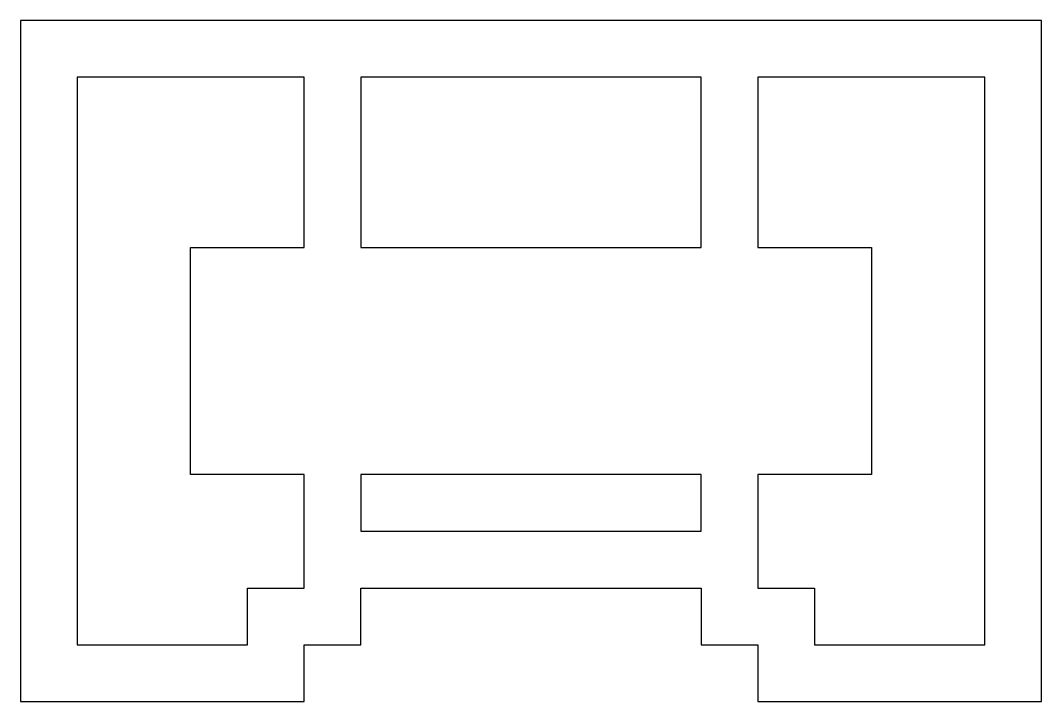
# Model space of a CAD drawing. Header units: inches. Extents: x 319 to 1219, y 318 to 918.
import ezdxf

# ---------------------------------------------------------------- set-up
doc = ezdxf.new("R2010")
doc.units = ezdxf.units.IN
doc.header["$MEASUREMENT"] = 0

msp = doc.modelspace()

# ---------------------------------------------------------------- linework, layer by layer
for points in [[(568.58, 368), (618.58, 368), (618.58, 418), (918.58, 418), (918.58, 368), (968.58, 368), (968.58, 318), (1218.58, 318), (1218.58, 918), (318.58, 918), (318.58, 318), (568.58, 318)], [(468.58, 718), (568.58, 718), (568.58, 868), (368.58, 868), (368.58, 368), (518.58, 368), (518.58, 418), (568.58, 418), (568.58, 468), (568.58, 518), (468.58, 518)], [(918.58, 718), (918.58, 868), (618.58, 868), (618.58, 718)], [(1068.58, 518), (968.58, 518), (968.58, 468), (968.58, 418), (1018.58, 418), (1018.58, 368), (1168.58, 368), (1168.58, 868), (968.58, 868), (968.58, 718), (1068.58, 718)], [(918.58, 518), (618.58, 518), (618.58, 468), (918.58, 468)]]:
    msp.add_lwpolyline(points, close=True)

doc.saveas('drawing.dxf')
